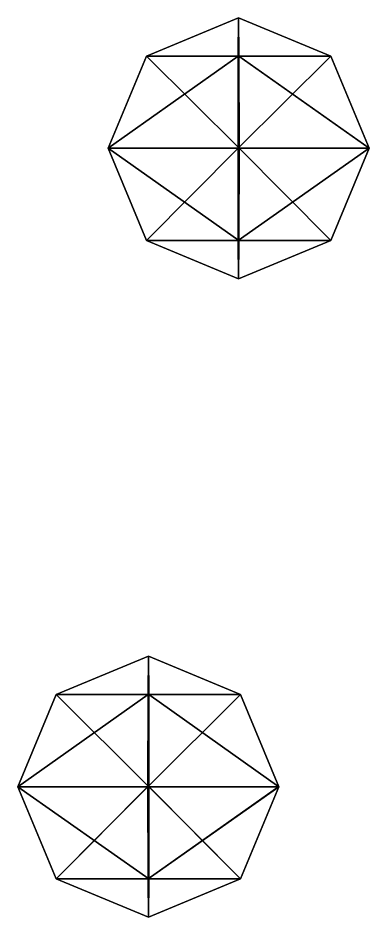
# Model space of a CAD drawing. Header units: metres. Extents: x -221 to 289, y -256 to 250.
# Drawn here: x 216.95 to 227.71, y -188.49 to -160.9 of the extents above; entities that cross this region are included whole.
import ezdxf

# ---------------------------------------------------------------- set-up
doc = ezdxf.new("R2010")
doc.units = ezdxf.units.M

msp = doc.modelspace()

# ---------------------------------------------------------------- linework, layer by layer
for p, q in [((223.714, -160.90251, -778.1753), (220.88559, -162.07408, -778.16583)), ((223.714, -160.90251, -778.1753), (223.70454, -162.07408, -781.0037)), ((223.714, -160.90251, -778.1753), (226.54242, -162.07408, -778.18475)), ((223.714, -160.90251, -778.1753), (223.72346, -162.07408, -775.34686)), ((220.88559, -162.07408, -778.16583), (219.71402, -164.90251, -778.1619)), ((223.70454, -162.07408, -781.0037), (219.71402, -164.90251, -778.1619)), ((223.72346, -162.07408, -775.34686), (220.88559, -162.07408, -778.16583)), ((220.88559, -162.07408, -778.16583), (223.70454, -162.07408, -781.0037)), ((220.88559, -162.07408, -778.16583), (223.72739, -164.90251, -774.1753)), ((223.70454, -162.07408, -781.0037), (223.70062, -164.90251, -782.1753)), ((226.54242, -162.07408, -778.18475), (223.70062, -164.90251, -782.1753)), ((223.70454, -162.07408, -781.0037), (226.54242, -162.07408, -778.18475)), ((226.54242, -162.07408, -778.18475), (223.72346, -162.07408, -775.34686)), ((223.72346, -162.07408, -775.34686), (227.71399, -164.90251, -778.18866)), ((223.72346, -162.07408, -775.34686), (223.72739, -164.90251, -774.1753)), ((226.54242, -162.07408, -778.18475), (227.71399, -164.90251, -778.18866)), ((223.72739, -164.90251, -774.1753), (219.71402, -164.90251, -778.1619)), ((219.71402, -164.90251, -778.1619), (223.70062, -164.90251, -782.1753)), ((219.71402, -164.90251, -778.1619), (223.72346, -167.73094, -775.34686)), ((219.71402, -164.90251, -778.1619), (220.88559, -167.73094, -778.16583)), ((223.70062, -164.90251, -782.1753), (220.88559, -167.73094, -778.16583)), ((223.70062, -164.90251, -782.1753), (227.71399, -164.90251, -778.18866)), ((223.70062, -164.90251, -782.1753), (223.70454, -167.73094, -781.0037)), ((227.71399, -164.90251, -778.18866), (223.70454, -167.73094, -781.0037)), ((223.72739, -164.90251, -774.1753), (223.72346, -167.73094, -775.34686)), ((227.71399, -164.90251, -778.18866), (223.72739, -164.90251, -774.1753)), ((223.72739, -164.90251, -774.1753), (226.54242, -167.73094, -778.18475)), ((227.71399, -164.90251, -778.18866), (226.54242, -167.73094, -778.18475)), ((223.72346, -167.73094, -775.34686), (220.88559, -167.73094, -778.16583)), ((220.88559, -167.73094, -778.16583), (223.70454, -167.73094, -781.0037)), ((220.88559, -167.73094, -778.16583), (223.714, -168.90251, -778.1753)), ((223.70454, -167.73094, -781.0037), (226.54242, -167.73094, -778.18475)), ((223.70454, -167.73094, -781.0037), (223.714, -168.90251, -778.1753)), ((226.54242, -167.73094, -778.18475), (223.714, -168.90251, -778.1753)), ((223.72346, -167.73094, -775.34686), (223.714, -168.90251, -778.1753)), ((226.54242, -167.73094, -778.18475), (223.72346, -167.73094, -775.34686)), ((220.94798, -180.49077, -783.59827), (218.11957, -181.66234, -783.5888)), ((220.94798, -180.49077, -783.59827), (220.93852, -181.66234, -786.4267)), ((220.94798, -180.49077, -783.59827), (223.7764, -181.66234, -783.6077)), ((220.94798, -180.49077, -783.59827), (220.95744, -181.66234, -780.76984)), ((218.11957, -181.66234, -783.5888), (216.948, -184.49077, -783.5849)), ((220.93852, -181.66234, -786.4267), (216.948, -184.49077, -783.5849)), ((220.95744, -181.66234, -780.76984), (218.11957, -181.66234, -783.5888)), ((218.11957, -181.66234, -783.5888), (220.93852, -181.66234, -786.4267)), ((218.11957, -181.66234, -783.5888), (220.96136, -184.49077, -779.59827)), ((220.93852, -181.66234, -786.4267), (220.9346, -184.49077, -787.59827)), ((223.7764, -181.66234, -783.6077), (220.9346, -184.49077, -787.59827)), ((220.93852, -181.66234, -786.4267), (223.7764, -181.66234, -783.6077)), ((223.7764, -181.66234, -783.6077), (220.95744, -181.66234, -780.76984)), ((220.95744, -181.66234, -780.76984), (224.94797, -184.49077, -783.61163)), ((220.95744, -181.66234, -780.76984), (220.96136, -184.49077, -779.59827)), ((223.7764, -181.66234, -783.6077), (224.94797, -184.49077, -783.61163)), ((220.96136, -184.49077, -779.59827), (216.948, -184.49077, -783.5849)), ((216.948, -184.49077, -783.5849), (220.9346, -184.49077, -787.59827)), ((216.948, -184.49077, -783.5849), (220.95744, -187.3192, -780.76984)), ((216.948, -184.49077, -783.5849), (218.11957, -187.3192, -783.5888)), ((220.9346, -184.49077, -787.59827), (218.11957, -187.3192, -783.5888)), ((220.9346, -184.49077, -787.59827), (224.94797, -184.49077, -783.61163)), ((220.9346, -184.49077, -787.59827), (220.93852, -187.3192, -786.4267)), ((224.94797, -184.49077, -783.61163), (220.93852, -187.3192, -786.4267)), ((220.96136, -184.49077, -779.59827), (220.95744, -187.3192, -780.76984)), ((224.94797, -184.49077, -783.61163), (220.96136, -184.49077, -779.59827)), ((220.96136, -184.49077, -779.59827), (223.7764, -187.3192, -783.6077)), ((224.94797, -184.49077, -783.61163), (223.7764, -187.3192, -783.6077)), ((220.95744, -187.3192, -780.76984), (218.11957, -187.3192, -783.5888)), ((218.11957, -187.3192, -783.5888), (220.93852, -187.3192, -786.4267)), ((218.11957, -187.3192, -783.5888), (220.94798, -188.49077, -783.59827)), ((220.93852, -187.3192, -786.4267), (223.7764, -187.3192, -783.6077)), ((220.93852, -187.3192, -786.4267), (220.94798, -188.49077, -783.59827)), ((223.7764, -187.3192, -783.6077), (220.94798, -188.49077, -783.59827)), ((220.95744, -187.3192, -780.76984), (220.94798, -188.49077, -783.59827)), ((223.7764, -187.3192, -783.6077), (220.95744, -187.3192, -780.76984))]:
    msp.add_line(p, q)
for points in [[(223.72346, -162.07408, -775.34686), (223.714, -160.90251, -778.1753), (220.88559, -162.07408, -778.16583), (220.8857, -162.07397, -778.1657)], [(220.88559, -162.07408, -778.16583), (223.714, -160.90251, -778.1753), (223.70454, -162.07408, -781.0037), (223.70465, -162.07397, -781.0036)], [(223.70454, -162.07408, -781.0037), (223.714, -160.90251, -778.1753), (226.54242, -162.07408, -778.18475), (226.54253, -162.07397, -778.18463)], [(226.54242, -162.07408, -778.18475), (223.714, -160.90251, -778.1753), (223.72346, -162.07408, -775.34686), (223.72357, -162.07397, -775.34674)], [(219.71402, -164.90251, -778.1619), (220.88559, -162.07408, -778.16583), (223.70454, -162.07408, -781.0037), (223.70465, -162.07397, -781.0036)], [(223.72739, -164.90251, -774.1753), (220.88559, -162.07408, -778.16583), (219.71402, -164.90251, -778.1619), (219.71413, -164.9024, -778.1618)], [(219.71402, -164.90251, -778.1619), (223.70454, -162.07408, -781.0037), (223.70062, -164.90251, -782.1753), (223.70073, -164.9024, -782.1752)], [(223.72739, -164.90251, -774.1753), (223.72346, -162.07408, -775.34686), (220.88559, -162.07408, -778.16583), (220.8857, -162.07397, -778.1657)], [(223.70062, -164.90251, -782.1753), (223.70454, -162.07408, -781.0037), (226.54242, -162.07408, -778.18475), (226.54253, -162.07397, -778.18463)], [(223.70062, -164.90251, -782.1753), (226.54242, -162.07408, -778.18475), (227.71399, -164.90251, -778.18866), (227.7141, -164.9024, -778.18854)], [(227.71399, -164.90251, -778.18866), (226.54242, -162.07408, -778.18475), (223.72346, -162.07408, -775.34686), (223.72357, -162.07397, -775.34674)], [(227.71399, -164.90251, -778.18866), (223.72346, -162.07408, -775.34686), (223.72739, -164.90251, -774.1753), (223.7275, -164.9024, -774.1752)], [(223.70062, -164.90251, -782.1753), (223.70062, -164.90251, -782.1753), (219.71402, -164.90251, -778.1619), (219.71413, -164.9024, -778.1618)], [(223.72346, -167.73094, -775.34686), (223.72739, -164.90251, -774.1753), (219.71402, -164.90251, -778.1619), (219.71413, -164.9024, -778.1618)], [(220.88559, -167.73094, -778.16583), (219.71402, -164.90251, -778.1619), (223.70062, -164.90251, -782.1753), (223.70073, -164.9024, -782.1752)], [(223.72346, -167.73094, -775.34686), (219.71402, -164.90251, -778.1619), (220.88559, -167.73094, -778.16583), (220.8857, -167.73083, -778.1657)], [(220.88559, -167.73094, -778.16583), (223.70062, -164.90251, -782.1753), (223.70454, -167.73094, -781.0037), (223.70465, -167.73083, -781.0036)], [(223.70454, -167.73094, -781.0037), (223.70062, -164.90251, -782.1753), (227.71399, -164.90251, -778.18866), (227.7141, -164.9024, -778.18854)], [(223.70454, -167.73094, -781.0037), (227.71399, -164.90251, -778.18866), (226.54242, -167.73094, -778.18475), (226.54253, -167.73083, -778.18463)], [(226.54242, -167.73094, -778.18475), (223.72739, -164.90251, -774.1753), (223.72346, -167.73094, -775.34686), (223.72357, -167.73083, -775.34674)], [(226.54242, -167.73094, -778.18475), (227.71399, -164.90251, -778.18866), (223.72739, -164.90251, -774.1753), (223.7275, -164.9024, -774.1752)], [(223.70454, -167.73094, -781.0037), (223.70454, -167.73094, -781.0037), (220.88559, -167.73094, -778.16583), (220.8857, -167.73083, -778.1657)], [(223.714, -168.90251, -778.1753), (223.72346, -167.73094, -775.34686), (220.88559, -167.73094, -778.16583), (220.8857, -167.73083, -778.1657)], [(223.714, -168.90251, -778.1753), (220.88559, -167.73094, -778.16583), (223.70454, -167.73094, -781.0037), (223.70465, -167.73083, -781.0036)], [(223.714, -168.90251, -778.1753), (223.70454, -167.73094, -781.0037), (226.54242, -167.73094, -778.18475), (226.54253, -167.73083, -778.18463)], [(223.714, -168.90251, -778.1753), (226.54242, -167.73094, -778.18475), (223.72346, -167.73094, -775.34686), (223.72357, -167.73083, -775.34674)], [(220.95744, -181.66234, -780.76984), (220.94798, -180.49077, -783.59827), (218.11957, -181.66234, -783.5888), (218.11967, -181.66223, -783.5887)], [(218.11957, -181.66234, -783.5888), (220.94798, -180.49077, -783.59827), (220.93852, -181.66234, -786.4267), (220.93863, -181.66223, -786.4266)], [(220.93852, -181.66234, -786.4267), (220.94798, -180.49077, -783.59827), (223.7764, -181.66234, -783.6077), (223.7765, -181.66223, -783.6076)], [(223.7764, -181.66234, -783.6077), (220.94798, -180.49077, -783.59827), (220.95744, -181.66234, -780.76984), (220.95755, -181.66223, -780.7697)], [(216.948, -184.49077, -783.5849), (218.11957, -181.66234, -783.5888), (220.93852, -181.66234, -786.4267), (220.93863, -181.66223, -786.4266)], [(220.96136, -184.49077, -779.59827), (218.11957, -181.66234, -783.5888), (216.948, -184.49077, -783.5849), (216.9481, -184.49066, -783.5848)], [(216.948, -184.49077, -783.5849), (220.93852, -181.66234, -786.4267), (220.9346, -184.49077, -787.59827), (220.93471, -184.49066, -787.59814)], [(220.96136, -184.49077, -779.59827), (220.95744, -181.66234, -780.76984), (218.11957, -181.66234, -783.5888), (218.11967, -181.66223, -783.5887)], [(220.9346, -184.49077, -787.59827), (220.93852, -181.66234, -786.4267), (223.7764, -181.66234, -783.6077), (223.7765, -181.66223, -783.6076)], [(220.9346, -184.49077, -787.59827), (223.7764, -181.66234, -783.6077), (224.94797, -184.49077, -783.61163), (224.94807, -184.49066, -783.6115)], [(224.94797, -184.49077, -783.61163), (223.7764, -181.66234, -783.6077), (220.95744, -181.66234, -780.76984), (220.95755, -181.66223, -780.7697)], [(224.94797, -184.49077, -783.61163), (220.95744, -181.66234, -780.76984), (220.96136, -184.49077, -779.59827), (220.96147, -184.49066, -779.59814)], [(220.9346, -184.49077, -787.59827), (220.9346, -184.49077, -787.59827), (216.948, -184.49077, -783.5849), (216.9481, -184.49066, -783.5848)], [(220.95744, -187.3192, -780.76984), (220.96136, -184.49077, -779.59827), (216.948, -184.49077, -783.5849), (216.9481, -184.49066, -783.5848)], [(218.11957, -187.3192, -783.5888), (216.948, -184.49077, -783.5849), (220.9346, -184.49077, -787.59827), (220.93471, -184.49066, -787.59814)], [(220.95744, -187.3192, -780.76984), (216.948, -184.49077, -783.5849), (218.11957, -187.3192, -783.5888), (218.11967, -187.31909, -783.5887)], [(218.11957, -187.3192, -783.5888), (220.9346, -184.49077, -787.59827), (220.93852, -187.3192, -786.4267), (220.93863, -187.31909, -786.4266)], [(220.93852, -187.3192, -786.4267), (220.9346, -184.49077, -787.59827), (224.94797, -184.49077, -783.61163), (224.94807, -184.49066, -783.6115)], [(220.93852, -187.3192, -786.4267), (224.94797, -184.49077, -783.61163), (223.7764, -187.3192, -783.6077), (223.7765, -187.31909, -783.6076)], [(223.7764, -187.3192, -783.6077), (220.96136, -184.49077, -779.59827), (220.95744, -187.3192, -780.76984), (220.95755, -187.31909, -780.7697)], [(223.7764, -187.3192, -783.6077), (224.94797, -184.49077, -783.61163), (220.96136, -184.49077, -779.59827), (220.96147, -184.49066, -779.59814)], [(220.93852, -187.3192, -786.4267), (220.93852, -187.3192, -786.4267), (218.11957, -187.3192, -783.5888), (218.11967, -187.31909, -783.5887)], [(220.94798, -188.49077, -783.59827), (220.95744, -187.3192, -780.76984), (218.11957, -187.3192, -783.5888), (218.11967, -187.31909, -783.5887)], [(220.94798, -188.49077, -783.59827), (218.11957, -187.3192, -783.5888), (220.93852, -187.3192, -786.4267), (220.93863, -187.31909, -786.4266)], [(220.94798, -188.49077, -783.59827), (220.93852, -187.3192, -786.4267), (223.7764, -187.3192, -783.6077), (223.7765, -187.31909, -783.6076)], [(220.94798, -188.49077, -783.59827), (223.7764, -187.3192, -783.6077), (220.95744, -187.3192, -780.76984), (220.95755, -187.31909, -780.7697)]]:
    msp.add_3dface(points)

doc.saveas('drawing.dxf')
